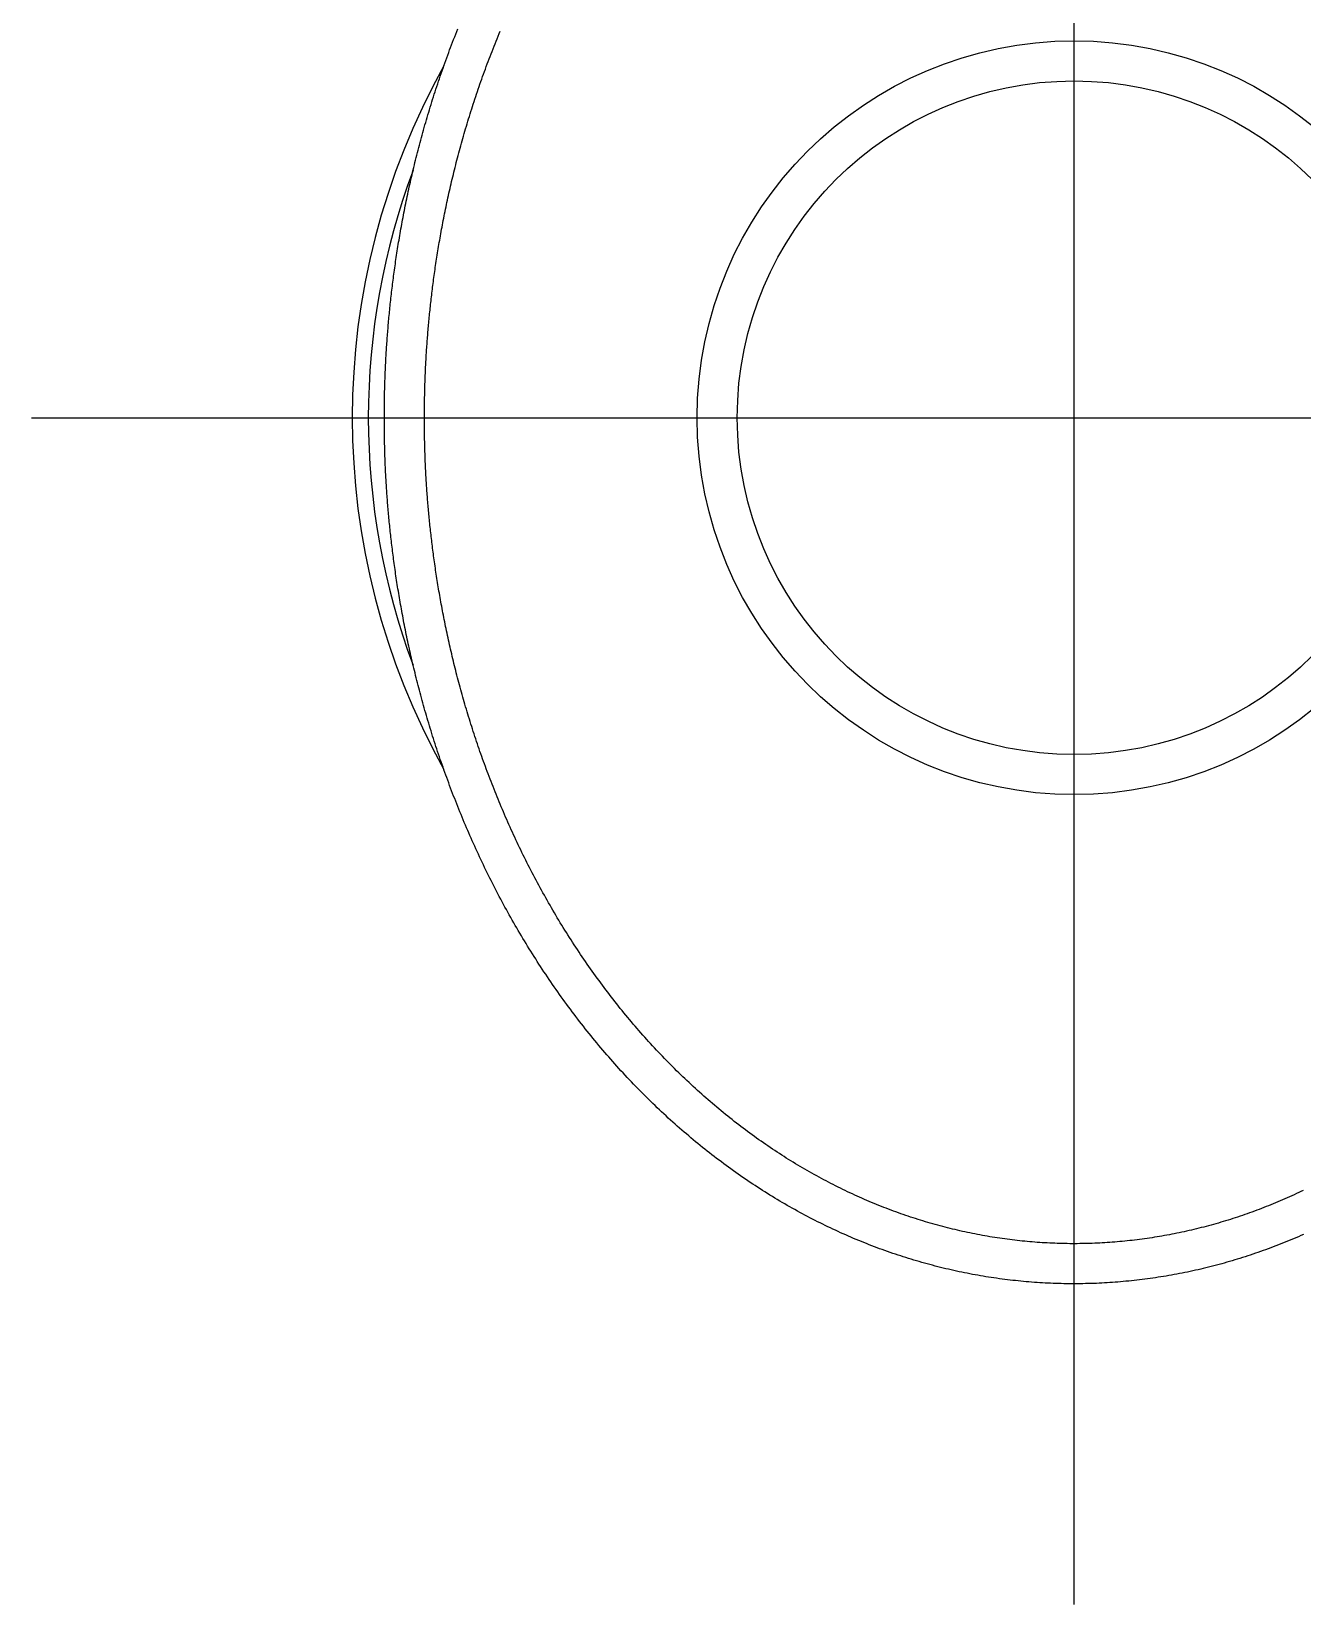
# Model space of a CAD drawing. Extents: x -19.7 to 11.1, y -32.4 to 38.9.
# Drawn here: x -11.15 to -3.23, y 23.02 to 32.83 of the extents above; entities that cross this region are included whole.
import ezdxf

# ---------------------------------------------------------------- set-up
doc = ezdxf.new("R2010")
doc.units = 0
doc.linetypes.add('CENTER', pattern=[50.8, 31.75, -6.35, 6.35, -6.35])
doc.layers.get('0').update_dxf_attribs({"linetype": 'CONTINUOUS'})
doc.layers.add('CENTER', color=1, linetype='CENTER')

msp = doc.modelspace()

# ---------------------------------------------------------------- linework, layer by layer
at = {"color": 7}
for points in [[(-8.95, 30.4203, 0), (-8.94999, 30.4313, 0), (-8.94997, 30.4424, 0), (-8.94993, 30.4534, 0), (-8.94987, 30.4644, 0), (-8.9498, 30.4754, 0), (-8.94971, 30.4864, 0), (-8.9496, 30.4974, 0), (-8.94948, 30.5084, 0), (-8.94934, 30.5193, 0), (-8.94918, 30.5303, 0), (-8.94901, 30.5413, 0), (-8.94881, 30.5523, 0), (-8.9486, 30.5632, 0), (-8.94838, 30.5742, 0), (-8.94813, 30.5852, 0), (-8.94787, 30.5961, 0), (-8.94759, 30.6071, 0), (-8.94729, 30.6181, 0), (-8.94697, 30.629, 0), (-8.94663, 30.64, 0), (-8.94628, 30.651, 0), (-8.94591, 30.662, 0), (-8.94551, 30.673, 0), (-8.9451, 30.684, 0), (-8.94467, 30.695, 0), (-8.94422, 30.7061, 0), (-8.94375, 30.7171, 0), (-8.94326, 30.7281, 0), (-8.94275, 30.7392, 0), (-8.94223, 30.7503, 0), (-8.94168, 30.7614, 0), (-8.94111, 30.7725, 0), (-8.94052, 30.7836, 0), (-8.93991, 30.7947, 0), (-8.93928, 30.8059, 0), (-8.93863, 30.8171, 0), (-8.93796, 30.8283, 0), (-8.93727, 30.8395, 0), (-8.93656, 30.8507, 0), (-8.93582, 30.862, 0), (-8.93507, 30.8733, 0), (-8.93429, 30.8846, 0), (-8.93349, 30.8959, 0), (-8.93267, 30.9073, 0), (-8.93183, 30.9186, 0), (-8.93097, 30.9301, 0), (-8.93008, 30.9415, 0), (-8.92917, 30.953, 0), (-8.92824, 30.9645, 0), (-8.92729, 30.976, 0), (-8.92631, 30.9876, 0), (-8.92531, 30.9992, 0), (-8.92429, 31.0108, 0), (-8.92325, 31.0225, 0), (-8.92218, 31.0342, 0), (-8.92109, 31.0459, 0), (-8.91997, 31.0577, 0), (-8.91883, 31.0695, 0), (-8.91767, 31.0814, 0), (-8.91649, 31.0933, 0), (-8.91528, 31.1052, 0), (-8.91404, 31.1172, 0), (-8.91278, 31.1292, 0), (-8.9115, 31.1412, 0), (-8.91019, 31.1534, 0), (-8.90885, 31.1655, 0), (-8.90749, 31.1777, 0), (-8.9061, 31.19, 0), (-8.90468, 31.2023, 0), (-8.90323, 31.2147, 0), (-8.90175, 31.2271, 0), (-8.90024, 31.2395, 0), (-8.89869, 31.2521, 0), (-8.89712, 31.2646, 0), (-8.89552, 31.2773, 0), (-8.89389, 31.2899, 0), (-8.89222, 31.3027, 0), (-8.89052, 31.3155, 0), (-8.88879, 31.3283, 0), (-8.88702, 31.3412, 0), (-8.88522, 31.3542, 0), (-8.88339, 31.3672, 0), (-8.88152, 31.3803, 0), (-8.87962, 31.3934, 0), (-8.87768, 31.4066, 0), (-8.8757, 31.4199, 0), (-8.87369, 31.4332, 0), (-8.87163, 31.4466, 0), (-8.86955, 31.46, 0), (-8.86742, 31.4735, 0), (-8.86526, 31.4871, 0), (-8.86305, 31.5007, 0), (-8.86081, 31.5144, 0), (-8.85853, 31.5282, 0), (-8.8562, 31.542, 0), (-8.85384, 31.5559, 0), (-8.85143, 31.5698, 0), (-8.84899, 31.5838, 0), (-8.8465, 31.5979, 0), (-8.84397, 31.612, 0), (-8.8414, 31.6262, 0), (-8.83879, 31.6404, 0), (-8.83614, 31.6547, 0), (-8.83344, 31.669, 0), (-8.8307, 31.6834, 0), (-8.82792, 31.6978, 0), (-8.82509, 31.7123, 0), (-8.82222, 31.7269, 0), (-8.81931, 31.7414, 0), (-8.81635, 31.7561, 0), (-8.81335, 31.7707, 0), (-8.81031, 31.7855, 0), (-8.80722, 31.8002, 0), (-8.80408, 31.815, 0), (-8.8009, 31.8299, 0), (-8.79767, 31.8448, 0), (-8.7944, 31.8598, 0), (-8.79108, 31.8748, 0), (-8.78771, 31.8898, 0), (-8.7843, 31.9049, 0), (-8.78084, 31.92, 0), (-8.77733, 31.9351, 0), (-8.77378, 31.9503, 0), (-8.77018, 31.9655, 0), (-8.76653, 31.9808, 0), (-8.76283, 31.9961, 0), (-8.75908, 32.0115, 0), (-8.75529, 32.0268, 0), (-8.75144, 32.0423, 0), (-8.74754, 32.0577, 0), (-8.7436, 32.0732, 0), (-8.7396, 32.0887, 0), (-8.73556, 32.1042, 0), (-8.73146, 32.1198, 0), (-8.72732, 32.1354, 0), (-8.72312, 32.151, 0), (-8.71887, 32.1667, 0), (-8.71457, 32.1824, 0), (-8.71022, 32.1981, 0), (-8.70582, 32.2138, 0), (-8.70137, 32.2296, 0), (-8.69686, 32.2454, 0), (-8.6923, 32.2612, 0), (-8.68769, 32.2771, 0), (-8.68303, 32.293, 0), (-8.67832, 32.3089, 0), (-8.67355, 32.3248, 0), (-8.66873, 32.3408, 0), (-8.66386, 32.3568, 0), (-8.65893, 32.3728, 0), (-8.65395, 32.3888, 0), (-8.64892, 32.4048, 0), (-8.64383, 32.4209, 0), (-8.63869, 32.437, 0), (-8.6335, 32.4531, 0), (-8.62825, 32.4692, 0), (-8.62294, 32.4854, 0), (-8.61759, 32.5015, 0), (-8.61217, 32.5177, 0), (-8.6067, 32.5339, 0), (-8.60118, 32.5502, 0), (-8.5956, 32.5664, 0), (-8.58996, 32.5826, 0), (-8.58427, 32.5989, 0), (-8.57853, 32.6152, 0), (-8.57272, 32.6315, 0), (-8.56687, 32.6478, 0), (-8.56095, 32.6642, 0), (-8.55498, 32.6805, 0), (-8.54895, 32.6969, 0), (-8.54286, 32.7132, 0), (-8.53672, 32.7296, 0), (-8.53052, 32.746, 0), (-8.52426, 32.7624, 0), (-8.51794, 32.7788, 0), (-8.51157, 32.7952, 0), (-8.50513, 32.8117, 0), (-8.49864, 32.8281, 0), (-8.49209, 32.8446, 0)], [(-8.7, 30.4203, 0), (-8.69999, 30.4309, 0), (-8.69997, 30.4415, 0), (-8.69993, 30.4522, 0), (-8.69988, 30.4628, 0), (-8.69981, 30.4734, 0), (-8.69972, 30.484, 0), (-8.69962, 30.4945, 0), (-8.6995, 30.5051, 0), (-8.69936, 30.5157, 0), (-8.69921, 30.5263, 0), (-8.69904, 30.5368, 0), (-8.69886, 30.5474, 0), (-8.69866, 30.558, 0), (-8.69844, 30.5685, 0), (-8.6982, 30.5791, 0), (-8.69795, 30.5896, 0), (-8.69768, 30.6002, 0), (-8.69739, 30.6108, 0), (-8.69708, 30.6213, 0), (-8.69676, 30.6319, 0), (-8.69642, 30.6425, 0), (-8.69606, 30.6531, 0), (-8.69568, 30.6637, 0), (-8.69528, 30.6743, 0), (-8.69487, 30.6849, 0), (-8.69443, 30.6955, 0), (-8.69398, 30.7061, 0), (-8.69351, 30.7168, 0), (-8.69302, 30.7274, 0), (-8.69251, 30.7381, 0), (-8.69198, 30.7488, 0), (-8.69144, 30.7595, 0), (-8.69087, 30.7702, 0), (-8.69028, 30.7809, 0), (-8.68968, 30.7917, 0), (-8.68905, 30.8024, 0), (-8.6884, 30.8132, 0), (-8.68774, 30.824, 0), (-8.68705, 30.8348, 0), (-8.68635, 30.8457, 0), (-8.68562, 30.8565, 0), (-8.68487, 30.8674, 0), (-8.6841, 30.8783, 0), (-8.68331, 30.8893, 0), (-8.6825, 30.9002, 0), (-8.68167, 30.9112, 0), (-8.68082, 30.9223, 0), (-8.67994, 30.9333, 0), (-8.67904, 30.9444, 0), (-8.67813, 30.9555, 0), (-8.67719, 30.9666, 0), (-8.67623, 30.9778, 0), (-8.67524, 30.989, 0), (-8.67424, 31.0002, 0), (-8.67321, 31.0115, 0), (-8.67216, 31.0228, 0), (-8.67108, 31.0341, 0), (-8.66999, 31.0455, 0), (-8.66887, 31.0569, 0), (-8.66773, 31.0684, 0), (-8.66656, 31.0799, 0), (-8.66537, 31.0914, 0), (-8.66416, 31.103, 0), (-8.66293, 31.1146, 0), (-8.66167, 31.1262, 0), (-8.66038, 31.138, 0), (-8.65907, 31.1497, 0), (-8.65772, 31.1615, 0), (-8.65636, 31.1734, 0), (-8.65496, 31.1853, 0), (-8.65353, 31.1972, 0), (-8.65208, 31.2092, 0), (-8.6506, 31.2213, 0), (-8.64909, 31.2334, 0), (-8.64754, 31.2455, 0), (-8.64597, 31.2577, 0), (-8.64437, 31.27, 0), (-8.64273, 31.2823, 0), (-8.64106, 31.2947, 0), (-8.63936, 31.3071, 0), (-8.63763, 31.3196, 0), (-8.63587, 31.3321, 0), (-8.63407, 31.3447, 0), (-8.63223, 31.3573, 0), (-8.63037, 31.37, 0), (-8.62846, 31.3828, 0), (-8.62653, 31.3956, 0), (-8.62455, 31.4085, 0), (-8.62254, 31.4214, 0), (-8.6205, 31.4344, 0), (-8.61841, 31.4475, 0), (-8.61629, 31.4606, 0), (-8.61413, 31.4738, 0), (-8.61194, 31.487, 0), (-8.6097, 31.5003, 0), (-8.60743, 31.5137, 0), (-8.60511, 31.5271, 0), (-8.60276, 31.5406, 0), (-8.60037, 31.5541, 0), (-8.59793, 31.5677, 0), (-8.59546, 31.5813, 0), (-8.59295, 31.595, 0), (-8.5904, 31.6087, 0), (-8.5878, 31.6225, 0), (-8.58517, 31.6364, 0), (-8.58249, 31.6502, 0), (-8.57977, 31.6642, 0), (-8.57701, 31.6782, 0), (-8.57421, 31.6922, 0), (-8.57137, 31.7063, 0), (-8.56848, 31.7204, 0), (-8.56555, 31.7345, 0), (-8.56258, 31.7487, 0), (-8.55956, 31.763, 0), (-8.5565, 31.7773, 0), (-8.5534, 31.7916, 0), (-8.55025, 31.806, 0), (-8.54706, 31.8204, 0), (-8.54382, 31.8349, 0), (-8.54054, 31.8494, 0), (-8.53721, 31.8639, 0), (-8.53384, 31.8785, 0), (-8.53042, 31.8931, 0), (-8.52696, 31.9077, 0), (-8.52345, 31.9224, 0), (-8.5199, 31.9371, 0), (-8.51629, 31.9518, 0), (-8.51264, 31.9666, 0), (-8.50895, 31.9814, 0), (-8.5052, 31.9963, 0), (-8.50141, 32.0112, 0), (-8.49757, 32.0261, 0), (-8.49368, 32.041, 0), (-8.48974, 32.056, 0), (-8.48576, 32.071, 0), (-8.48172, 32.086, 0), (-8.47764, 32.101, 0), (-8.47351, 32.1161, 0), (-8.46933, 32.1312, 0), (-8.4651, 32.1463, 0), (-8.46082, 32.1615, 0), (-8.45649, 32.1767, 0), (-8.45211, 32.1919, 0), (-8.44768, 32.2071, 0), (-8.44321, 32.2224, 0), (-8.43868, 32.2377, 0), (-8.4341, 32.253, 0), (-8.42947, 32.2683, 0), (-8.42479, 32.2836, 0), (-8.42005, 32.299, 0), (-8.41527, 32.3144, 0), (-8.41044, 32.3298, 0), (-8.40555, 32.3452, 0), (-8.40062, 32.3607, 0), (-8.39563, 32.3761, 0), (-8.39059, 32.3916, 0), (-8.3855, 32.4071, 0), (-8.38035, 32.4226, 0), (-8.37515, 32.4382, 0), (-8.3699, 32.4537, 0), (-8.3646, 32.4693, 0), (-8.35925, 32.4849, 0), (-8.35384, 32.5005, 0), (-8.34838, 32.5161, 0), (-8.34286, 32.5317, 0), (-8.3373, 32.5474, 0), (-8.33167, 32.563, 0), (-8.326, 32.5787, 0), (-8.32027, 32.5944, 0), (-8.31449, 32.6101, 0), (-8.30865, 32.6258, 0), (-8.30275, 32.6415, 0), (-8.29681, 32.6572, 0), (-8.29081, 32.6729, 0), (-8.28475, 32.6887, 0), (-8.27864, 32.7044, 0), (-8.27247, 32.7202, 0), (-8.26625, 32.7359, 0), (-8.25997, 32.7517, 0), (-8.25363, 32.7675, 0), (-8.24724, 32.7833, 0), (-8.2408, 32.7991, 0), (-8.23429, 32.8149, 0), (-8.22773, 32.8307, 0)], [(-3.22044, 25.3276, 0), (-3.23593, 25.3208, 0), (-3.25145, 25.3141, 0), (-3.267, 25.3074, 0), (-3.28258, 25.3008, 0), (-3.29819, 25.2943, 0), (-3.31384, 25.2878, 0), (-3.32951, 25.2814, 0), (-3.34521, 25.2751, 0), (-3.36094, 25.2688, 0), (-3.3767, 25.2626, 0), (-3.39249, 25.2565, 0), (-3.4083, 25.2505, 0), (-3.42414, 25.2445, 0), (-3.44001, 25.2386, 0), (-3.45591, 25.2328, 0), (-3.47183, 25.2271, 0), (-3.48778, 25.2214, 0), (-3.50376, 25.2158, 0), (-3.51976, 25.2103, 0), (-3.53578, 25.2048, 0), (-3.55183, 25.1995, 0), (-3.56791, 25.1942, 0), (-3.584, 25.1889, 0), (-3.60013, 25.1838, 0), (-3.61627, 25.1787, 0), (-3.63244, 25.1737, 0), (-3.64863, 25.1688, 0), (-3.66484, 25.1639, 0), (-3.68107, 25.1592, 0), (-3.69733, 25.1545, 0), (-3.7136, 25.1499, 0), (-3.7299, 25.1454, 0), (-3.74622, 25.1409, 0), (-3.76256, 25.1365, 0), (-3.77891, 25.1322, 0), (-3.79529, 25.128, 0), (-3.81168, 25.1239, 0), (-3.82809, 25.1198, 0), (-3.84452, 25.1159, 0), (-3.86096, 25.112, 0), (-3.87742, 25.1082, 0), (-3.8939, 25.1044, 0), (-3.91039, 25.1008, 0), (-3.92689, 25.0972, 0), (-3.94341, 25.0937, 0), (-3.95994, 25.0903, 0), (-3.97649, 25.087, 0), (-3.99305, 25.0837, 0), (-4.00962, 25.0805, 0), (-4.02621, 25.0774, 0), (-4.0428, 25.0744, 0), (-4.05941, 25.0715, 0), (-4.07604, 25.0687, 0), (-4.09267, 25.0659, 0), (-4.10931, 25.0632, 0), (-4.12597, 25.0606, 0), (-4.14263, 25.0581, 0), (-4.15931, 25.0556, 0), (-4.17599, 25.0533, 0), (-4.19269, 25.051, 0), (-4.20939, 25.0488, 0), (-4.2261, 25.0467, 0), (-4.24282, 25.0446, 0), (-4.25955, 25.0427, 0), (-4.27628, 25.0408, 0), (-4.29303, 25.039, 0), (-4.30978, 25.0373, 0), (-4.32653, 25.0357, 0), (-4.3433, 25.0341, 0), (-4.36007, 25.0327, 0), (-4.37684, 25.0313, 0), (-4.39362, 25.03, 0), (-4.41041, 25.0287, 0), (-4.4272, 25.0276, 0), (-4.44399, 25.0266, 0), (-4.46079, 25.0256, 0), (-4.47759, 25.0247, 0), (-4.4944, 25.0239, 0), (-4.51121, 25.0231, 0), (-4.52802, 25.0225, 0), (-4.54483, 25.0219, 0), (-4.56165, 25.0215, 0), (-4.57846, 25.0211, 0), (-4.59528, 25.0207, 0), (-4.6121, 25.0205, 0), (-4.62892, 25.0204, 0), (-4.64574, 25.0203, 0), (-4.66256, 25.0203, 0), (-4.67939, 25.0204, 0), (-4.6962, 25.0206, 0), (-4.71302, 25.0209, 0), (-4.72984, 25.0212, 0), (-4.74666, 25.0216, 0), (-4.76347, 25.0222, 0), (-4.78028, 25.0228, 0), (-4.79709, 25.0234, 0), (-4.8139, 25.0242, 0), (-4.83071, 25.025, 0), (-4.84751, 25.026, 0), (-4.86431, 25.027, 0), (-4.88112, 25.0281, 0), (-4.89792, 25.0293, 0), (-4.91472, 25.0305, 0), (-4.93152, 25.0319, 0), (-4.94831, 25.0333, 0), (-4.96511, 25.0348, 0), (-4.9819, 25.0364, 0), (-4.99868, 25.0381, 0), (-5.01547, 25.0398, 0), (-5.03225, 25.0417, 0), (-5.04903, 25.0436, 0), (-5.0658, 25.0456, 0), (-5.08257, 25.0477, 0), (-5.09934, 25.0498, 0), (-5.1161, 25.0521, 0), (-5.13286, 25.0544, 0), (-5.14961, 25.0569, 0), (-5.16636, 25.0594, 0), (-5.1831, 25.0619, 0), (-5.19984, 25.0646, 0), (-5.21657, 25.0674, 0), (-5.23329, 25.0702, 0), (-5.25001, 25.0731, 0), (-5.26672, 25.0761, 0), (-5.28343, 25.0792, 0), (-5.30013, 25.0824, 0), (-5.31682, 25.0856, 0), (-5.33351, 25.0889, 0), (-5.35018, 25.0924, 0), (-5.36685, 25.0959, 0), (-5.38351, 25.0994, 0), (-5.40017, 25.1031, 0), (-5.41681, 25.1068, 0), (-5.43345, 25.1107, 0), (-5.45008, 25.1146, 0), (-5.4667, 25.1186, 0), (-5.48331, 25.1227, 0), (-5.49991, 25.1268, 0), (-5.5165, 25.1311, 0), (-5.53308, 25.1354, 0), (-5.54965, 25.1398, 0), (-5.56621, 25.1443, 0), (-5.58276, 25.1489, 0), (-5.5993, 25.1535, 0), (-5.61583, 25.1583, 0), (-5.63235, 25.1631, 0), (-5.64885, 25.168, 0), (-5.66535, 25.173, 0), (-5.68183, 25.178, 0), (-5.6983, 25.1832, 0), (-5.71476, 25.1884, 0), (-5.7312, 25.1938, 0), (-5.74764, 25.1992, 0), (-5.76406, 25.2047, 0), (-5.78046, 25.2102, 0), (-5.79686, 25.2159, 0), (-5.81324, 25.2216, 0), (-5.8296, 25.2274, 0), (-5.84595, 25.2333, 0), (-5.86228, 25.2393, 0), (-5.8786, 25.2454, 0), (-5.89491, 25.2515, 0), (-5.9112, 25.2578, 0), (-5.92747, 25.2641, 0), (-5.94372, 25.2705, 0), (-5.95996, 25.277, 0), (-5.97618, 25.2835, 0), (-5.99239, 25.2902, 0), (-6.00857, 25.2969, 0), (-6.02474, 25.3037, 0), (-6.04089, 25.3106, 0), (-6.05703, 25.3176, 0), (-6.07314, 25.3246, 0), (-6.08924, 25.3318, 0), (-6.10531, 25.339, 0), (-6.12137, 25.3463, 0), (-6.1374, 25.3537, 0), (-6.15342, 25.3611, 0), (-6.16942, 25.3687, 0), (-6.18539, 25.3763, 0), (-6.20135, 25.384, 0), (-6.21728, 25.3918, 0), (-6.23319, 25.3997, 0), (-6.24908, 25.4076, 0), (-6.26495, 25.4156, 0), (-6.28079, 25.4237, 0), (-6.29662, 25.4319, 0), (-6.31242, 25.4402, 0), (-6.32819, 25.4486, 0), (-6.34395, 25.457, 0), (-6.35968, 25.4655, 0), (-6.37538, 25.4741, 0), (-6.39106, 25.4828, 0), (-6.40672, 25.4915, 0), (-6.42235, 25.5003, 0), (-6.43796, 25.5093, 0), (-6.45354, 25.5183, 0), (-6.46909, 25.5273, 0), (-6.48462, 25.5365, 0), (-6.50013, 25.5457, 0), (-6.5156, 25.555, 0), (-6.53105, 25.5644, 0), (-6.54648, 25.5739, 0), (-6.56187, 25.5834, 0), (-6.57724, 25.593, 0), (-6.59258, 25.6027, 0), (-6.60789, 25.6125, 0), (-6.62318, 25.6224, 0), (-6.63843, 25.6323, 0), (-6.65366, 25.6423, 0), (-6.66885, 25.6524, 0), (-6.68402, 25.6626, 0), (-6.69916, 25.6729, 0), (-6.71426, 25.6832, 0), (-6.72934, 25.6936, 0), (-6.74439, 25.7041, 0), (-6.7594, 25.7147, 0), (-6.77439, 25.7253, 0), (-6.78934, 25.7361, 0), (-6.80426, 25.7469, 0), (-6.81915, 25.7577, 0), (-6.83401, 25.7687, 0), (-6.84883, 25.7797, 0), (-6.86362, 25.7909, 0), (-6.87838, 25.8021, 0), (-6.8931, 25.8133, 0), (-6.90779, 25.8247, 0), (-6.92244, 25.8361, 0), (-6.93706, 25.8476, 0), (-6.95164, 25.8591, 0), (-6.96618, 25.8708, 0), (-6.98069, 25.8825, 0), (-6.99516, 25.8943, 0), (-7.00959, 25.9061, 0), (-7.02398, 25.9181, 0), (-7.03834, 25.9301, 0), (-7.05265, 25.9421, 0), (-7.06693, 25.9543, 0), (-7.08117, 25.9665, 0), (-7.09536, 25.9788, 0), (-7.10952, 25.9911, 0), (-7.12363, 26.0035, 0), (-7.13771, 26.016, 0), (-7.15174, 26.0286, 0), (-7.16573, 26.0412, 0), (-7.17967, 26.0539, 0), (-7.19358, 26.0666, 0), (-7.20743, 26.0794, 0), (-7.22125, 26.0923, 0), (-7.23502, 26.1053, 0), (-7.24875, 26.1183, 0), (-7.26242, 26.1314, 0), (-7.27606, 26.1445, 0), (-7.28965, 26.1577, 0), (-7.30319, 26.171, 0), (-7.31668, 26.1843, 0), (-7.33013, 26.1977, 0), (-7.34353, 26.2111, 0), (-7.35688, 26.2247, 0), (-7.37018, 26.2382, 0), (-7.38343, 26.2519, 0), (-7.39663, 26.2656, 0), (-7.40978, 26.2793, 0), (-7.42289, 26.2931, 0), (-7.43594, 26.307, 0), (-7.44894, 26.3209, 0), (-7.46189, 26.3349, 0), (-7.47478, 26.3489, 0), (-7.48762, 26.363, 0), (-7.50041, 26.3772, 0), (-7.51315, 26.3914, 0), (-7.52583, 26.4057, 0), (-7.53846, 26.42, 0), (-7.55103, 26.4344, 0), (-7.56355, 26.4488, 0), (-7.57601, 26.4633, 0), (-7.58842, 26.4778, 0), (-7.60077, 26.4924, 0), (-7.61306, 26.507, 0), (-7.6253, 26.5217, 0), (-7.63748, 26.5364, 0), (-7.6496, 26.5512, 0), (-7.66167, 26.566, 0), (-7.67368, 26.5809, 0), (-7.68563, 26.5958, 0), (-7.69752, 26.6108, 0), (-7.70936, 26.6258, 0), (-7.72114, 26.6408, 0), (-7.73286, 26.6559, 0), (-7.74452, 26.6711, 0), (-7.75612, 26.6862, 0), (-7.76767, 26.7015, 0), (-7.77916, 26.7167, 0), (-7.79059, 26.732, 0), (-7.80196, 26.7474, 0), (-7.81327, 26.7627, 0), (-7.82452, 26.7782, 0), (-7.83572, 26.7936, 0), (-7.84685, 26.8091, 0), (-7.85793, 26.8246, 0), (-7.86894, 26.8402, 0), (-7.8799, 26.8558, 0), (-7.89079, 26.8714, 0), (-7.90163, 26.8871, 0), (-7.9124, 26.9028, 0), (-7.92312, 26.9185, 0), (-7.93377, 26.9343, 0), (-7.94437, 26.9501, 0), (-7.9549, 26.9659, 0), (-7.96537, 26.9818, 0), (-7.97578, 26.9977, 0), (-7.98613, 27.0136, 0), (-7.99642, 27.0295, 0), (-8.00665, 27.0455, 0), (-8.01682, 27.0615, 0), (-8.02692, 27.0775, 0), (-8.03696, 27.0936, 0), (-8.04694, 27.1096, 0), (-8.05686, 27.1257, 0), (-8.06671, 27.1418, 0), (-8.07651, 27.158, 0), (-8.08624, 27.1741, 0), (-8.0959, 27.1903, 0), (-8.10551, 27.2065, 0), (-8.11505, 27.2228, 0), (-8.12453, 27.239, 0), (-8.13394, 27.2553, 0), (-8.14329, 27.2716, 0), (-8.15258, 27.2879, 0), (-8.16181, 27.3042, 0), (-8.17097, 27.3205, 0), (-8.18006, 27.3368, 0), (-8.18909, 27.3532, 0), (-8.19806, 27.3696, 0), (-8.20696, 27.386, 0), (-8.2158, 27.4024, 0), (-8.22457, 27.4188, 0), (-8.23328, 27.4352, 0), (-8.24193, 27.4516, 0), (-8.25051, 27.4681, 0), (-8.25902, 27.4845, 0), (-8.26747, 27.501, 0), (-8.27586, 27.5175, 0), (-8.28419, 27.5339, 0), (-8.29245, 27.5504, 0), (-8.30065, 27.5669, 0), (-8.30878, 27.5834, 0), (-8.31686, 27.5999, 0), (-8.32487, 27.6164, 0), (-8.33281, 27.6329, 0), (-8.3407, 27.6494, 0), (-8.34852, 27.6659, 0), (-8.35628, 27.6824, 0), (-8.36398, 27.6989, 0), (-8.37162, 27.7154, 0), (-8.37919, 27.7319, 0), (-8.38671, 27.7484, 0), (-8.39416, 27.7649, 0), (-8.40155, 27.7815, 0), (-8.40888, 27.798, 0), (-8.41615, 27.8145, 0), (-8.42336, 27.831, 0), (-8.43051, 27.8475, 0), (-8.4376, 27.864, 0), (-8.44463, 27.8805, 0), (-8.45159, 27.897, 0), (-8.4585, 27.9135, 0), (-8.46535, 27.9299, 0), (-8.47214, 27.9464, 0), (-8.47887, 27.9629, 0), (-8.48555, 27.9794, 0), (-8.49216, 27.9958, 0), (-8.49871, 28.0123, 0), (-8.50521, 28.0287, 0), (-8.51164, 28.0451, 0), (-8.51802, 28.0616, 0), (-8.52434, 28.078, 0), (-8.53061, 28.0944, 0), (-8.53681, 28.1108, 0), (-8.54296, 28.1271, 0), (-8.54905, 28.1435, 0), (-8.55508, 28.1599, 0), (-8.56106, 28.1762, 0), (-8.56697, 28.1925, 0), (-8.57284, 28.2089, 0), (-8.57864, 28.2252, 0), (-8.58439, 28.2414, 0), (-8.59008, 28.2577, 0), (-8.59572, 28.274, 0), (-8.6013, 28.2902, 0), (-8.60682, 28.3064, 0), (-8.61229, 28.3226, 0), (-8.6177, 28.3388, 0), (-8.62306, 28.355, 0), (-8.62836, 28.3711, 0), (-8.63361, 28.3873, 0), (-8.6388, 28.4034, 0), (-8.64394, 28.4195, 0), (-8.64903, 28.4356, 0), (-8.65406, 28.4516, 0), (-8.65903, 28.4676, 0), (-8.66395, 28.4836, 0), (-8.66882, 28.4996, 0), (-8.67363, 28.5156, 0), (-8.67839, 28.5315, 0), (-8.6831, 28.5474, 0), (-8.68775, 28.5633, 0), (-8.69235, 28.5792, 0), (-8.6969, 28.595, 0), (-8.70139, 28.6108, 0), (-8.70583, 28.6266, 0), (-8.71022, 28.6423, 0), (-8.71456, 28.658, 0), (-8.71884, 28.6737, 0), (-8.72308, 28.6894, 0), (-8.72726, 28.705, 0), (-8.73139, 28.7206, 0), (-8.73548, 28.7362, 0), (-8.73951, 28.7517, 0), (-8.74349, 28.7672, 0), (-8.74742, 28.7826, 0), (-8.7513, 28.7981, 0), (-8.75514, 28.8134, 0), (-8.75892, 28.8288, 0), (-8.76266, 28.8441, 0), (-8.76634, 28.8594, 0), (-8.76998, 28.8746, 0), (-8.77358, 28.8898, 0), (-8.77712, 28.905, 0), (-8.78062, 28.9201, 0), (-8.78407, 28.9352, 0), (-8.78748, 28.9503, 0), (-8.79083, 28.9653, 0), (-8.79415, 28.9802, 0), (-8.79741, 28.9952, 0), (-8.80063, 29.01, 0), (-8.80381, 29.0249, 0), (-8.80694, 29.0397, 0), (-8.81003, 29.0544, 0), (-8.81307, 29.0691, 0), (-8.81607, 29.0838, 0), (-8.81902, 29.0984, 0), (-8.82194, 29.1129, 0), (-8.8248, 29.1274, 0), (-8.82763, 29.1419, 0), (-8.83041, 29.1563, 0), (-8.83315, 29.1707, 0), (-8.83585, 29.185, 0), (-8.83851, 29.1993, 0), (-8.84112, 29.2135, 0), (-8.8437, 29.2277, 0), (-8.84623, 29.2418, 0), (-8.84872, 29.2558, 0), (-8.85118, 29.2698, 0), (-8.85359, 29.2838, 0), (-8.85596, 29.2977, 0), (-8.8583, 29.3115, 0), (-8.86059, 29.3253, 0), (-8.86285, 29.3391, 0), (-8.86506, 29.3527, 0), (-8.86724, 29.3664, 0), (-8.86938, 29.3799, 0), (-8.87149, 29.3934, 0), (-8.87355, 29.4069, 0), (-8.87558, 29.4203, 0), (-8.87757, 29.4336, 0), (-8.87953, 29.4468, 0), (-8.88144, 29.46, 0), (-8.88333, 29.4732, 0), (-8.88517, 29.4863, 0), (-8.88698, 29.4993, 0), (-8.88876, 29.5122, 0), (-8.8905, 29.5251, 0), (-8.89221, 29.5379, 0), (-8.89388, 29.5507, 0), (-8.89552, 29.5634, 0), (-8.89712, 29.576, 0), (-8.89869, 29.5886, 0), (-8.90024, 29.6011, 0), (-8.90175, 29.6135, 0), (-8.90324, 29.6259, 0), (-8.9047, 29.6383, 0), (-8.90614, 29.6506, 0), (-8.90754, 29.6628, 0), (-8.90893, 29.675, 0), (-8.91028, 29.6872, 0), (-8.91161, 29.6993, 0), (-8.91291, 29.7114, 0), (-8.91419, 29.7234, 0), (-8.91544, 29.7354, 0), (-8.91667, 29.7473, 0), (-8.91787, 29.7592, 0), (-8.91904, 29.7711, 0), (-8.92019, 29.7829, 0), (-8.92132, 29.7947, 0), (-8.92242, 29.8064, 0), (-8.9235, 29.8181, 0), (-8.92455, 29.8298, 0), (-8.92558, 29.8414, 0), (-8.92658, 29.853, 0), (-8.92756, 29.8646, 0), (-8.92852, 29.8761, 0), (-8.92945, 29.8876, 0), (-8.93036, 29.8991, 0), (-8.93125, 29.9105, 0), (-8.93211, 29.9219, 0), (-8.93295, 29.9333, 0), (-8.93377, 29.9447, 0), (-8.93457, 29.956, 0), (-8.93534, 29.9673, 0), (-8.93609, 29.9786, 0), (-8.93682, 29.9899, 0), (-8.93753, 30.0011, 0), (-8.93822, 30.0123, 0), (-8.93888, 30.0235, 0), (-8.93952, 30.0347, 0), (-8.94015, 30.0458, 0), (-8.94075, 30.057, 0), (-8.94133, 30.0681, 0), (-8.94189, 30.0792, 0), (-8.94243, 30.0903, 0), (-8.94295, 30.1014, 0), (-8.94345, 30.1124, 0), (-8.94393, 30.1235, 0), (-8.94439, 30.1345, 0), (-8.94483, 30.1455, 0), (-8.94525, 30.1566, 0), (-8.94566, 30.1676, 0), (-8.94604, 30.1786, 0), (-8.9464, 30.1896, 0), (-8.94675, 30.2005, 0), (-8.94708, 30.2115, 0), (-8.94739, 30.2225, 0), (-8.94768, 30.2335, 0), (-8.94795, 30.2444, 0), (-8.9482, 30.2554, 0), (-8.94844, 30.2664, 0), (-8.94866, 30.2773, 0), (-8.94886, 30.2883, 0), (-8.94905, 30.2993, 0), (-8.94922, 30.3102, 0), (-8.94937, 30.3212, 0), (-8.9495, 30.3322, 0), (-8.94962, 30.3432, 0), (-8.94972, 30.3542, 0), (-8.94981, 30.3652, 0), (-8.94988, 30.3762, 0), (-8.94993, 30.3872, 0), (-8.94997, 30.3982, 0), (-8.94999, 30.4092, 0), (-8.95, 30.4203, 0)], [(-3.22122, 25.6025, 0), (-3.23548, 25.5957, 0), (-3.24976, 25.589, 0), (-3.26407, 25.5823, 0), (-3.27842, 25.5757, 0), (-3.29279, 25.5691, 0), (-3.30719, 25.5626, 0), (-3.32162, 25.5562, 0), (-3.33607, 25.5499, 0), (-3.35056, 25.5436, 0), (-3.36507, 25.5373, 0), (-3.37961, 25.5312, 0), (-3.39417, 25.5251, 0), (-3.40876, 25.5191, 0), (-3.42338, 25.5131, 0), (-3.43802, 25.5072, 0), (-3.45269, 25.5014, 0), (-3.46738, 25.4956, 0), (-3.48209, 25.4899, 0), (-3.49684, 25.4843, 0), (-3.5116, 25.4787, 0), (-3.52639, 25.4732, 0), (-3.5412, 25.4678, 0), (-3.55603, 25.4625, 0), (-3.57089, 25.4572, 0), (-3.58577, 25.452, 0), (-3.60067, 25.4468, 0), (-3.61559, 25.4417, 0), (-3.63053, 25.4367, 0), (-3.6455, 25.4318, 0), (-3.66048, 25.4269, 0), (-3.67549, 25.4221, 0), (-3.69051, 25.4174, 0), (-3.70555, 25.4128, 0), (-3.72062, 25.4082, 0), (-3.7357, 25.4037, 0), (-3.7508, 25.3993, 0), (-3.76592, 25.3949, 0), (-3.78105, 25.3906, 0), (-3.79621, 25.3864, 0), (-3.81138, 25.3823, 0), (-3.82657, 25.3782, 0), (-3.84177, 25.3742, 0), (-3.85699, 25.3703, 0), (-3.87223, 25.3664, 0), (-3.88748, 25.3627, 0), (-3.90274, 25.359, 0), (-3.91802, 25.3554, 0), (-3.93331, 25.3518, 0), (-3.94862, 25.3484, 0), (-3.96393, 25.345, 0), (-3.97926, 25.3416, 0), (-3.9946, 25.3384, 0), (-4.00995, 25.3352, 0), (-4.02532, 25.3321, 0), (-4.04069, 25.3291, 0), (-4.05608, 25.3262, 0), (-4.07147, 25.3233, 0), (-4.08688, 25.3205, 0), (-4.1023, 25.3178, 0), (-4.11772, 25.3151, 0), (-4.13316, 25.3126, 0), (-4.14861, 25.3101, 0), (-4.16406, 25.3077, 0), (-4.17952, 25.3053, 0), (-4.19499, 25.303, 0), (-4.21047, 25.3009, 0), (-4.22596, 25.2987, 0), (-4.24146, 25.2967, 0), (-4.25696, 25.2947, 0), (-4.27247, 25.2928, 0), (-4.28798, 25.291, 0), (-4.3035, 25.2893, 0), (-4.31903, 25.2876, 0), (-4.33457, 25.286, 0), (-4.35011, 25.2845, 0), (-4.36565, 25.2831, 0), (-4.3812, 25.2817, 0), (-4.39676, 25.2805, 0), (-4.41232, 25.2792, 0), (-4.42788, 25.2781, 0), (-4.44345, 25.2771, 0), (-4.45902, 25.2761, 0), (-4.47459, 25.2752, 0), (-4.49017, 25.2744, 0), (-4.50575, 25.2736, 0), (-4.52133, 25.2729, 0), (-4.53692, 25.2723, 0), (-4.55251, 25.2718, 0), (-4.56809, 25.2714, 0), (-4.58368, 25.271, 0), (-4.59928, 25.2707, 0), (-4.61487, 25.2705, 0), (-4.63046, 25.2704, 0), (-4.64605, 25.2703, 0), (-4.66165, 25.2703, 0), (-4.67724, 25.2704, 0), (-4.69283, 25.2706, 0), (-4.70842, 25.2708, 0), (-4.72401, 25.2711, 0), (-4.7396, 25.2715, 0), (-4.75519, 25.272, 0), (-4.77077, 25.2726, 0), (-4.78636, 25.2732, 0), (-4.80194, 25.2739, 0), (-4.81752, 25.2747, 0), (-4.8331, 25.2756, 0), (-4.84868, 25.2765, 0), (-4.86426, 25.2775, 0), (-4.87984, 25.2786, 0), (-4.89541, 25.2798, 0), (-4.91099, 25.281, 0), (-4.92656, 25.2823, 0), (-4.94214, 25.2837, 0), (-4.95771, 25.2852, 0), (-4.97328, 25.2868, 0), (-4.98884, 25.2884, 0), (-5.00441, 25.2901, 0), (-5.01997, 25.2919, 0), (-5.03553, 25.2937, 0), (-5.05109, 25.2957, 0), (-5.06664, 25.2977, 0), (-5.08219, 25.2998, 0), (-5.09774, 25.3019, 0), (-5.11328, 25.3042, 0), (-5.12882, 25.3065, 0), (-5.14436, 25.3089, 0), (-5.15989, 25.3114, 0), (-5.17541, 25.3139, 0), (-5.19094, 25.3166, 0), (-5.20645, 25.3193, 0), (-5.22197, 25.3221, 0), (-5.23748, 25.3249, 0), (-5.25298, 25.3279, 0), (-5.26848, 25.3309, 0), (-5.28397, 25.334, 0), (-5.29946, 25.3371, 0), (-5.31494, 25.3404, 0), (-5.33041, 25.3437, 0), (-5.34588, 25.3471, 0), (-5.36134, 25.3506, 0), (-5.3768, 25.3542, 0), (-5.39225, 25.3578, 0), (-5.40769, 25.3615, 0), (-5.42312, 25.3653, 0), (-5.43855, 25.3692, 0), (-5.45397, 25.3731, 0), (-5.46938, 25.3771, 0), (-5.48478, 25.3812, 0), (-5.50018, 25.3854, 0), (-5.51557, 25.3897, 0), (-5.53095, 25.394, 0), (-5.54632, 25.3984, 0), (-5.56168, 25.4029, 0), (-5.57704, 25.4074, 0), (-5.59238, 25.4121, 0), (-5.60772, 25.4168, 0), (-5.62304, 25.4216, 0), (-5.63836, 25.4265, 0), (-5.65366, 25.4314, 0), (-5.66896, 25.4365, 0), (-5.68425, 25.4416, 0), (-5.69952, 25.4468, 0), (-5.71479, 25.452, 0), (-5.73004, 25.4574, 0), (-5.74529, 25.4628, 0), (-5.76052, 25.4683, 0), (-5.77574, 25.4739, 0), (-5.79094, 25.4795, 0), (-5.80614, 25.4852, 0), (-5.82132, 25.4911, 0), (-5.83649, 25.4969, 0), (-5.85164, 25.5029, 0), (-5.86679, 25.509, 0), (-5.88191, 25.5151, 0), (-5.89703, 25.5213, 0), (-5.91213, 25.5275, 0), (-5.92721, 25.5339, 0), (-5.94228, 25.5403, 0), (-5.95734, 25.5468, 0), (-5.97238, 25.5534, 0), (-5.98741, 25.5601, 0), (-6.00241, 25.5668, 0), (-6.01741, 25.5736, 0), (-6.03238, 25.5805, 0), (-6.04734, 25.5875, 0), (-6.06229, 25.5945, 0), (-6.07721, 25.6017, 0), (-6.09212, 25.6089, 0), (-6.10701, 25.6162, 0), (-6.12188, 25.6235, 0), (-6.13674, 25.6309, 0), (-6.15157, 25.6384, 0), (-6.16639, 25.646, 0), (-6.18119, 25.6537, 0), (-6.19597, 25.6614, 0), (-6.21073, 25.6692, 0), (-6.22547, 25.6771, 0), (-6.24019, 25.6851, 0), (-6.25489, 25.6931, 0), (-6.26957, 25.7013, 0), (-6.28423, 25.7094, 0), (-6.29887, 25.7177, 0), (-6.31349, 25.7261, 0), (-6.32808, 25.7345, 0), (-6.34266, 25.743, 0), (-6.35721, 25.7516, 0), (-6.37174, 25.7602, 0), (-6.38624, 25.7689, 0), (-6.40073, 25.7777, 0), (-6.41519, 25.7866, 0), (-6.42963, 25.7956, 0), (-6.44404, 25.8046, 0), (-6.45843, 25.8137, 0), (-6.4728, 25.8229, 0), (-6.48714, 25.8321, 0), (-6.50146, 25.8415, 0), (-6.51575, 25.8509, 0), (-6.53002, 25.8603, 0), (-6.54426, 25.8699, 0), (-6.55848, 25.8795, 0), (-6.57267, 25.8892, 0), (-6.58683, 25.899, 0), (-6.60097, 25.9089, 0), (-6.61508, 25.9188, 0), (-6.62917, 25.9288, 0), (-6.64323, 25.9389, 0), (-6.65726, 25.9491, 0), (-6.67127, 25.9593, 0), (-6.68524, 25.9696, 0), (-6.69919, 25.98, 0), (-6.7131, 25.9905, 0), (-6.72699, 26.001, 0), (-6.74085, 26.0116, 0), (-6.75468, 26.0223, 0), (-6.76847, 26.033, 0), (-6.78224, 26.0439, 0), (-6.79597, 26.0548, 0), (-6.80967, 26.0657, 0), (-6.82334, 26.0768, 0), (-6.83698, 26.0879, 0), (-6.85058, 26.099, 0), (-6.86415, 26.1103, 0), (-6.87769, 26.1216, 0), (-6.89119, 26.133, 0), (-6.90465, 26.1444, 0), (-6.91808, 26.1559, 0), (-6.93147, 26.1675, 0), (-6.94483, 26.1792, 0), (-6.95815, 26.1909, 0), (-6.97144, 26.2027, 0), (-6.98468, 26.2145, 0), (-6.99789, 26.2265, 0), (-7.01106, 26.2384, 0), (-7.02419, 26.2505, 0), (-7.03728, 26.2626, 0), (-7.05033, 26.2748, 0), (-7.06335, 26.287, 0), (-7.07632, 26.2993, 0), (-7.08925, 26.3117, 0), (-7.10214, 26.3241, 0), (-7.11499, 26.3366, 0), (-7.12779, 26.3491, 0), (-7.14056, 26.3617, 0), (-7.15328, 26.3744, 0), (-7.16595, 26.3871, 0), (-7.17858, 26.3999, 0), (-7.19117, 26.4127, 0), (-7.20372, 26.4257, 0), (-7.21622, 26.4386, 0), (-7.22867, 26.4516, 0), (-7.24108, 26.4647, 0), (-7.25344, 26.4779, 0), (-7.26575, 26.491, 0), (-7.27802, 26.5043, 0), (-7.29024, 26.5176, 0), (-7.30241, 26.531, 0), (-7.31454, 26.5444, 0), (-7.32661, 26.5579, 0), (-7.33864, 26.5714, 0), (-7.35061, 26.585, 0), (-7.36254, 26.5986, 0), (-7.37441, 26.6123, 0), (-7.38623, 26.626, 0), (-7.39801, 26.6398, 0), (-7.40973, 26.6536, 0), (-7.42139, 26.6675, 0), (-7.43301, 26.6815, 0), (-7.44457, 26.6954, 0), (-7.45608, 26.7095, 0), (-7.46754, 26.7236, 0), (-7.47895, 26.7377, 0), (-7.4903, 26.7519, 0), (-7.5016, 26.7661, 0), (-7.51285, 26.7803, 0), (-7.52404, 26.7946, 0), (-7.53518, 26.809, 0), (-7.54627, 26.8234, 0), (-7.5573, 26.8378, 0), (-7.56828, 26.8523, 0), (-7.57921, 26.8668, 0), (-7.59008, 26.8813, 0), (-7.6009, 26.8959, 0), (-7.61166, 26.9106, 0), (-7.62236, 26.9252, 0), (-7.63302, 26.94, 0), (-7.64361, 26.9547, 0), (-7.65415, 26.9695, 0), (-7.66464, 26.9843, 0), (-7.67507, 26.9991, 0), (-7.68545, 27.014, 0), (-7.69576, 27.029, 0), (-7.70603, 27.0439, 0), (-7.71623, 27.0589, 0), (-7.72639, 27.0739, 0), (-7.73648, 27.089, 0), (-7.74652, 27.104, 0), (-7.7565, 27.1192, 0), (-7.76642, 27.1343, 0), (-7.77629, 27.1495, 0), (-7.7861, 27.1647, 0), (-7.79585, 27.1799, 0), (-7.80554, 27.1951, 0), (-7.81518, 27.2104, 0), (-7.82476, 27.2257, 0), (-7.83428, 27.2411, 0), (-7.84374, 27.2564, 0), (-7.85314, 27.2718, 0), (-7.86249, 27.2872, 0), (-7.87177, 27.3026, 0), (-7.881, 27.3181, 0), (-7.89017, 27.3335, 0), (-7.89928, 27.349, 0), (-7.90832, 27.3645, 0), (-7.91731, 27.3801, 0), (-7.92624, 27.3956, 0), (-7.93511, 27.4112, 0), (-7.94392, 27.4268, 0), (-7.95267, 27.4424, 0), (-7.96136, 27.458, 0), (-7.96999, 27.4736, 0), (-7.97856, 27.4893, 0), (-7.98707, 27.5049, 0), (-7.99552, 27.5206, 0), (-8.0039, 27.5363, 0), (-8.01223, 27.552, 0), (-8.02049, 27.5677, 0), (-8.02869, 27.5834, 0), (-8.03684, 27.5991, 0), (-8.04492, 27.6149, 0), (-8.05294, 27.6306, 0), (-8.0609, 27.6464, 0), (-8.0688, 27.6621, 0), (-8.07665, 27.6779, 0), (-8.08443, 27.6937, 0), (-8.09215, 27.7095, 0), (-8.09982, 27.7252, 0), (-8.10742, 27.741, 0), (-8.11497, 27.7568, 0), (-8.12245, 27.7726, 0), (-8.12988, 27.7884, 0), (-8.13725, 27.8042, 0), (-8.14456, 27.82, 0), (-8.15181, 27.8359, 0), (-8.15901, 27.8517, 0), (-8.16615, 27.8675, 0), (-8.17322, 27.8833, 0), (-8.18024, 27.8991, 0), (-8.18721, 27.9149, 0), (-8.19411, 27.9307, 0), (-8.20096, 27.9465, 0), (-8.20775, 27.9623, 0), (-8.21449, 27.9782, 0), (-8.22116, 27.994, 0), (-8.22778, 28.0098, 0), (-8.23435, 28.0256, 0), (-8.24086, 28.0413, 0), (-8.24731, 28.0571, 0), (-8.2537, 28.0729, 0), (-8.26004, 28.0887, 0), (-8.26632, 28.1045, 0), (-8.27255, 28.1202, 0), (-8.27872, 28.136, 0), (-8.28484, 28.1517, 0), (-8.2909, 28.1675, 0), (-8.29691, 28.1832, 0), (-8.30286, 28.1989, 0), (-8.30875, 28.2146, 0), (-8.3146, 28.2303, 0), (-8.32038, 28.246, 0), (-8.32612, 28.2617, 0), (-8.33179, 28.2773, 0), (-8.33742, 28.293, 0), (-8.34299, 28.3086, 0), (-8.3485, 28.3243, 0), (-8.35397, 28.3399, 0), (-8.35938, 28.3555, 0), (-8.36473, 28.3711, 0), (-8.37004, 28.3866, 0), (-8.37528, 28.4022, 0), (-8.38048, 28.4177, 0), (-8.38562, 28.4333, 0), (-8.39072, 28.4488, 0), (-8.39575, 28.4643, 0), (-8.40074, 28.4797, 0), (-8.40567, 28.4952, 0), (-8.41056, 28.5106, 0), (-8.41539, 28.526, 0), (-8.42016, 28.5414, 0), (-8.42489, 28.5568, 0), (-8.42956, 28.5721, 0), (-8.43419, 28.5875, 0), (-8.43876, 28.6028, 0), (-8.44328, 28.618, 0), (-8.44775, 28.6333, 0), (-8.45217, 28.6485, 0), (-8.45654, 28.6637, 0), (-8.46085, 28.6789, 0), (-8.46512, 28.6941, 0), (-8.46934, 28.7092, 0), (-8.4735, 28.7243, 0), (-8.47762, 28.7394, 0), (-8.48169, 28.7544, 0), (-8.48571, 28.7694, 0), (-8.48968, 28.7844, 0), (-8.4936, 28.7994, 0), (-8.49747, 28.8143, 0), (-8.5013, 28.8292, 0), (-8.50508, 28.844, 0), (-8.50881, 28.8589, 0), (-8.5125, 28.8737, 0), (-8.51613, 28.8884, 0), (-8.51973, 28.9031, 0), (-8.52327, 28.9178, 0), (-8.52677, 28.9325, 0), (-8.53022, 28.9471, 0), (-8.53363, 28.9617, 0), (-8.53699, 28.9762, 0), (-8.54031, 28.9907, 0), (-8.54359, 29.0052, 0), (-8.54682, 29.0196, 0), (-8.55, 29.034, 0), (-8.55314, 29.0484, 0), (-8.55624, 29.0627, 0), (-8.55929, 29.0769, 0), (-8.56231, 29.0912, 0), (-8.56527, 29.1053, 0), (-8.5682, 29.1195, 0), (-8.57108, 29.1336, 0), (-8.57393, 29.1476, 0), (-8.57673, 29.1616, 0), (-8.57949, 29.1756, 0), (-8.5822, 29.1895, 0), (-8.58488, 29.2034, 0), (-8.58752, 29.2172, 0), (-8.59011, 29.231, 0), (-8.59267, 29.2447, 0), (-8.59519, 29.2584, 0), (-8.59766, 29.272, 0), (-8.6001, 29.2856, 0), (-8.6025, 29.2991, 0), (-8.60486, 29.3126, 0), (-8.60718, 29.326, 0), (-8.60947, 29.3394, 0), (-8.61171, 29.3527, 0), (-8.61392, 29.366, 0), (-8.61609, 29.3792, 0), (-8.61823, 29.3924, 0), (-8.62032, 29.4055, 0), (-8.62238, 29.4185, 0), (-8.62441, 29.4315, 0), (-8.62639, 29.4445, 0), (-8.62835, 29.4574, 0), (-8.63026, 29.4702, 0), (-8.63215, 29.4829, 0), (-8.63399, 29.4957, 0), (-8.6358, 29.5083, 0), (-8.63758, 29.5209, 0), (-8.63933, 29.5334, 0), (-8.64103, 29.5459, 0), (-8.64271, 29.5583, 0), (-8.64435, 29.5706, 0), (-8.64596, 29.5829, 0), (-8.64754, 29.5951, 0), (-8.64908, 29.6073, 0), (-8.6506, 29.6194, 0), (-8.65208, 29.6314, 0), (-8.65354, 29.6434, 0), (-8.65497, 29.6553, 0), (-8.65638, 29.6672, 0), (-8.65776, 29.6791, 0), (-8.65912, 29.6909, 0), (-8.66045, 29.7026, 0), (-8.66175, 29.7143, 0), (-8.66303, 29.726, 0), (-8.66429, 29.7376, 0), (-8.66551, 29.7492, 0), (-8.66672, 29.7607, 0), (-8.6679, 29.7722, 0), (-8.66906, 29.7837, 0), (-8.67019, 29.7951, 0), (-8.67129, 29.8065, 0), (-8.67238, 29.8178, 0), (-8.67344, 29.8291, 0), (-8.67447, 29.8404, 0), (-8.67549, 29.8516, 0), (-8.67648, 29.8628, 0), (-8.67744, 29.874, 0), (-8.67839, 29.8851, 0), (-8.67931, 29.8962, 0), (-8.68021, 29.9073, 0), (-8.68108, 29.9183, 0), (-8.68194, 29.9294, 0), (-8.68277, 29.9403, 0), (-8.68358, 29.9513, 0), (-8.68437, 29.9622, 0), (-8.68513, 29.9732, 0), (-8.68588, 29.984, 0), (-8.6866, 29.9949, 0), (-8.68731, 30.0058, 0), (-8.68799, 30.0166, 0), (-8.68865, 30.0274, 0), (-8.68929, 30.0382, 0), (-8.68991, 30.0489, 0), (-8.69051, 30.0597, 0), (-8.69109, 30.0704, 0), (-8.69165, 30.0811, 0), (-8.69219, 30.0918, 0), (-8.69271, 30.1025, 0), (-8.69321, 30.1131, 0), (-8.69369, 30.1238, 0), (-8.69415, 30.1344, 0), (-8.6946, 30.1451, 0), (-8.69502, 30.1557, 0), (-8.69543, 30.1663, 0), (-8.69582, 30.1769, 0), (-8.69618, 30.1875, 0), (-8.69654, 30.1981, 0), (-8.69687, 30.2086, 0), (-8.69718, 30.2192, 0), (-8.69748, 30.2298, 0), (-8.69776, 30.2403, 0), (-8.69802, 30.2509, 0), (-8.69827, 30.2615, 0), (-8.6985, 30.272, 0), (-8.69871, 30.2826, 0), (-8.6989, 30.2932, 0), (-8.69908, 30.3037, 0), (-8.69924, 30.3143, 0), (-8.69939, 30.3249, 0), (-8.69952, 30.3354, 0), (-8.69963, 30.346, 0), (-8.69973, 30.3566, 0), (-8.69981, 30.3672, 0), (-8.69988, 30.3778, 0), (-8.69993, 30.3884, 0), (-8.69997, 30.399, 0), (-8.69999, 30.4096, 0), (-8.7, 30.4203, 0)]]:
    msp.add_polyline3d(points, dxfattribs=at)
at = {"color": 7, "linetype": 'CONTINUOUS'}
for radius in [2.35, 2.1]:
    msp.add_circle((-4.65, 30.420271), radius, dxfattribs=at)
for radius, start, end in [(4.5, 150.8323866, 209.1676134), (4.4, 159.4855318, 200.5144682)]:
    msp.add_arc((-4.65, 30.420271), radius, start, end, dxfattribs=at)
at = {"layer": 'CENTER', "color": 1, "linetype": 'CENTER'}
for p, q in [((-4.65, 23.020444), (-4.65, 37.820191)), ((-11.15, 30.420271), (11.15, 30.420271))]:
    msp.add_line(p, q, dxfattribs=at)

doc.saveas('drawing.dxf')
